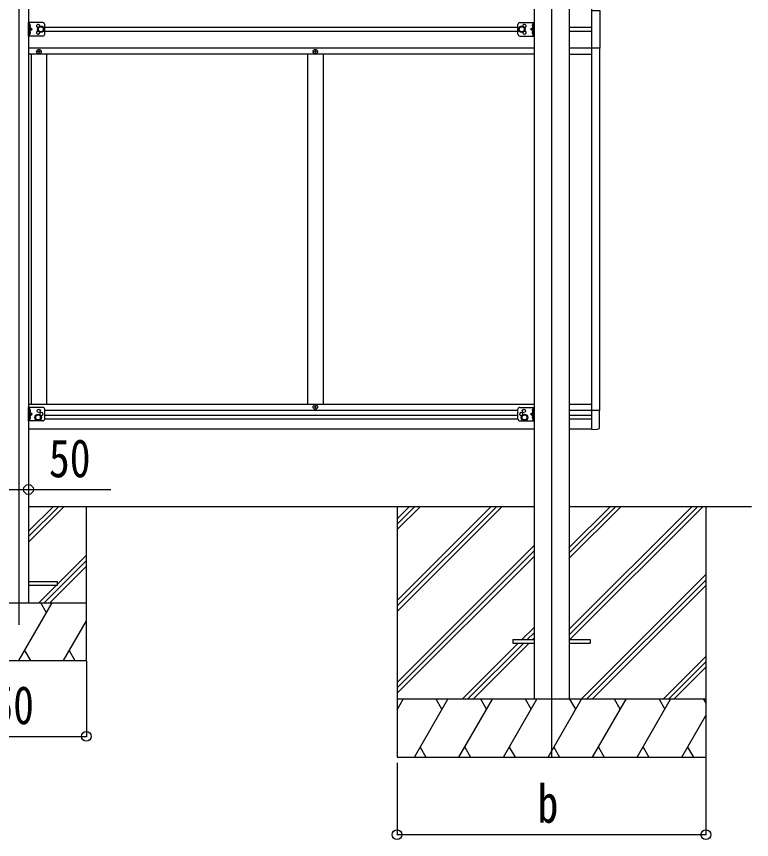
# Model space of a CAD drawing. Units: millimetres, scale not verified. Extents: x -12615 to 12615, y -8910 to 8910.
# Drawn here: x 825 to 2729, y -5789 to -3656 of the extents above; entities that cross this region are included whole.
import ezdxf
from ezdxf.enums import TextEntityAlignment as Align

# ---------------------------------------------------------------- set-up
doc = ezdxf.new("R2010")
doc.units = ezdxf.units.MM
doc.header["$LTSCALE"] = 40
for name, color, linetype in [('0-3_YKK_12', 2, 'Continuous'), ('0-4_YKK_13', 4, 'Continuous'), ('0-5_YKK_A1', 4, 'Continuous'), ('0-6_YKK_D', 6, 'Continuous')]:
    doc.layers.add(name, color=color, linetype=linetype)
doc.styles.add('ＭＳ ゴシック', font='')
doc.styles.get('ＭＳ ゴシック').set_extended_font_data('MS Gothic')

msp = doc.modelspace()

# ---------------------------------------------------------------- linework, layer by layer
at = {"layer": '0-3_YKK_12'}
for p, q in [((2211.44, -2400.92), (2211.44, -5575.32)), ((831.44, -2805.33), (831.44, -5232.19))]:
    msp.add_line(p, q, dxfattribs=at)
at = {"layer": '0-4_YKK_13'}
for p, q in [((856.44, -3706.3), (856.44, -3671.3)), ((893.44, -3671.3), (856.44, -3671.3)), ((858.94, -3706.3), (858.94, -3671.3)), ((859.44, -3683.8), (858.94, -3683.72)), ((858.94, -3688.8), (865.94, -3688.8)), ((859.44, -3675.8), (860.24, -3675.95)), ((859.44, -3683.8), (860.24, -3683.66)), ((898.44, -3701.3), (898.44, -3676.3)), ((2124.24, -3701.3), (2124.24, -3676.3)), ((2129.24, -3671.3), (2166.24, -3671.3)), ((2163.74, -3688.8), (2156.74, -3688.8)), ((2163.24, -3675.8), (2162.44, -3675.95)), ((2163.24, -3683.8), (2162.44, -3683.66)), ((2163.24, -3683.8), (2163.74, -3683.72)), ((2163.74, -3706.3), (2163.74, -3671.3)), ((2166.24, -3706.3), (2166.24, -3671.3)), ((893.44, -3706.3), (856.44, -3706.3)), ((859.44, -3701.8), (858.94, -3701.72)), ((859.44, -3693.8), (860.24, -3693.95)), ((859.44, -3701.8), (860.24, -3701.66)), ((2129.24, -3706.3), (2166.24, -3706.3)), ((2163.24, -3693.8), (2162.44, -3693.95)), ((2163.24, -3701.8), (2162.44, -3701.66)), ((2163.24, -3701.8), (2163.74, -3701.72)), ((881.94, -3747.3), (880.94, -3747.3)), ((884.94, -3746.3), (885.94, -3746.3)), ((1597.94, -3747.3), (1596.94, -3747.3)), ((1600.94, -3746.3), (1601.94, -3746.3)), ((856.44, -4703.8), (856.44, -4668.8)), ((893.44, -4668.8), (856.44, -4668.8)), ((858.94, -4703.8), (858.94, -4668.8)), ((1597.94, -4667.3), (1596.94, -4667.3)), ((1600.94, -4668.3), (1601.94, -4668.3)), ((2129.24, -4668.8), (2166.24, -4668.8)), ((2163.74, -4703.8), (2163.74, -4668.8)), ((2166.24, -4703.8), (2166.24, -4668.8)), ((859.44, -4681.3), (858.94, -4681.22)), ((858.94, -4686.3), (865.94, -4686.3)), ((859.44, -4673.3), (860.24, -4673.45)), ((859.44, -4681.3), (860.24, -4681.16)), ((859.44, -4691.3), (860.24, -4691.45)), ((898.44, -4698.8), (898.44, -4673.8)), ((2124.24, -4698.8), (2124.24, -4673.8)), ((2163.74, -4686.3), (2156.74, -4686.3)), ((2163.24, -4673.3), (2162.44, -4673.45)), ((2163.24, -4681.3), (2162.44, -4681.16)), ((2163.24, -4691.3), (2162.44, -4691.45)), ((2163.24, -4681.3), (2163.74, -4681.22)), ((2335.94, -4676.61), (2315.44, -4676.61)), ((2315.44, -4725.8), (2315.44, -4676.61)), ((2335.94, -4719.51), (2335.94, -4676.61)), ((893.44, -4703.8), (856.44, -4703.8)), ((859.44, -4699.3), (858.94, -4699.22)), ((859.44, -4699.3), (860.24, -4699.16)), ((2129.24, -4703.8), (2166.24, -4703.8)), ((2163.24, -4699.3), (2162.44, -4699.16)), ((2163.24, -4699.3), (2163.74, -4699.22)), ((2315.44, -4725.8), (2330.73, -4725)), ((856.44, -5129.32), (931.44, -5129.32)), ((2111.44, -5270.82), (2111.44, -5279.82)), ((2111.44, -5270.82), (2166.24, -5270.82)), ((2111.44, -5279.82), (2166.24, -5279.82)), ((2256.64, -5270.82), (2311.44, -5270.82)), ((2256.64, -5279.82), (2311.44, -5279.82)), ((2311.44, -5270.82), (2311.44, -5279.82))]:
    msp.add_line(p, q, dxfattribs=at)
for points in [[(2315.44, -3639.8), (2336.14, -3639.8), (2336.14, -3737.8), (2315.44, -3737.8)], [(858.56, -3679.8), (859.19, -3678.62), (861.42, -3677.5)], [(858.56, -3679.8), (859.19, -3680.99), (861.42, -3682.1)], [(859.44, -3683.8), (859.44, -3675.8), (858.94, -3675.89), (858.94, -3683.72)], [(858.94, -3693.8), (865.94, -3688.8), (858.94, -3683.8)], [(2163.74, -3693.8), (2156.74, -3688.8), (2163.74, -3683.8)], [(2164.12, -3679.8), (2163.49, -3678.62), (2161.26, -3677.5)], [(2164.12, -3679.8), (2163.49, -3680.99), (2161.26, -3682.1)], [(2163.24, -3683.8), (2163.24, -3675.8), (2163.74, -3675.89), (2163.74, -3683.72)], [(858.56, -3697.8), (859.19, -3696.62), (861.42, -3695.5)], [(858.56, -3697.8), (859.19, -3698.99), (861.42, -3700.1)], [(859.44, -3701.8), (859.44, -3693.8), (858.94, -3693.89), (858.94, -3701.72)], [(2164.12, -3697.8), (2163.49, -3696.62), (2161.26, -3695.5)], [(2164.12, -3697.8), (2163.49, -3698.99), (2161.26, -3700.1)], [(2163.24, -3701.8), (2163.24, -3693.8), (2163.74, -3693.89), (2163.74, -3701.72)], [(880.94, -3747.3), (880.94, -3746.3), (881.94, -3746.3)], [(882.94, -3745.3), (882.94, -3744.3), (883.94, -3744.3), (883.94, -3745.3)], [(883.94, -3748.3), (883.94, -3749.3), (882.94, -3749.3), (882.94, -3748.3)], [(885.94, -3746.3), (885.94, -3747.3), (884.94, -3747.3)], [(1596.94, -3747.3), (1596.94, -3746.3), (1597.94, -3746.3)], [(1598.94, -3745.3), (1598.94, -3744.3), (1599.94, -3744.3), (1599.94, -3745.3)], [(1599.94, -3748.3), (1599.94, -3749.3), (1598.94, -3749.3), (1598.94, -3748.3)], [(1601.94, -3746.3), (1601.94, -3747.3), (1600.94, -3747.3)], [(1596.94, -4667.3), (1596.94, -4668.3), (1597.94, -4668.3)], [(1599.94, -4666.3), (1599.94, -4665.3), (1598.94, -4665.3), (1598.94, -4666.3)], [(1598.94, -4669.3), (1598.94, -4670.3), (1599.94, -4670.3), (1599.94, -4669.3)], [(1601.94, -4668.3), (1601.94, -4667.3), (1600.94, -4667.3)], [(858.56, -4677.3), (859.19, -4676.12), (861.42, -4675)], [(858.56, -4677.3), (859.19, -4678.49), (861.42, -4679.6)], [(858.56, -4695.3), (859.19, -4694.12), (861.42, -4693)], [(859.44, -4681.3), (859.44, -4673.3), (858.94, -4673.39), (858.94, -4681.22)], [(858.94, -4691.3), (865.94, -4686.3), (858.94, -4681.3)], [(859.44, -4699.3), (859.44, -4691.3), (858.94, -4691.39), (858.94, -4699.22)], [(2163.74, -4691.3), (2156.74, -4686.3), (2163.74, -4681.3)], [(2164.12, -4677.3), (2163.49, -4676.12), (2161.26, -4675)], [(2164.12, -4677.3), (2163.49, -4678.49), (2161.26, -4679.6)], [(2164.12, -4695.3), (2163.49, -4694.12), (2161.26, -4693)], [(2163.24, -4681.3), (2163.24, -4673.3), (2163.74, -4673.39), (2163.74, -4681.22)], [(2163.24, -4699.3), (2163.24, -4691.3), (2163.74, -4691.39), (2163.74, -4699.22)], [(858.56, -4695.3), (859.19, -4696.49), (861.42, -4697.6)], [(2164.12, -4695.3), (2163.49, -4696.49), (2161.26, -4697.6)], [(931.44, -5129.32), (931.44, -5121.32), (856.44, -5121.32)]]:
    msp.add_lwpolyline(points, dxfattribs=at)
for points in [[(888.44, -3681.3), (881.94, -3685.05), (881.94, -3692.56), (888.44, -3696.31), (894.94, -3692.56), (894.94, -3685.05)], [(2134.24, -3681.3), (2140.74, -3685.05), (2140.74, -3692.56), (2134.24, -3696.31), (2127.74, -3692.56), (2127.74, -3685.05)], [(881.44, -4687.3), (874.94, -4691.05), (874.94, -4698.56), (881.44, -4702.31), (887.94, -4698.56), (887.94, -4691.05)], [(2141.24, -4687.3), (2147.74, -4691.05), (2147.74, -4698.56), (2141.24, -4702.31), (2134.74, -4698.56), (2134.74, -4691.05)]]:
    msp.add_lwpolyline(points, close=True, dxfattribs=at)
for centre, radius in [((888.44, -3688.8), 8.5), ((888.44, -3688.8), 7.5), ((888.44, -3688.8), 6.5), ((2134.24, -3688.8), 8.5), ((2134.24, -3688.8), 7.5), ((2134.24, -3688.8), 6.5), ((883.44, -3746.8), 5.9), ((1599.44, -3746.8), 5.9), ((1599.44, -4667.8), 5.9), ((881.44, -4694.8), 8.5), ((881.44, -4694.8), 7.5), ((881.44, -4694.8), 6.5), ((882.94, -4677.8), 4.25), ((2141.24, -4694.8), 8.5), ((2141.24, -4694.8), 7.5), ((2141.24, -4694.8), 6.5), ((2139.74, -4677.8), 4.25)]:
    msp.add_circle(centre, radius, dxfattribs=at)
for centre, radius, start, end in [((860.09, -3676.83), 0.9, 32.05588, 80), ((860.09, -3682.78), 0.9, 280, 327.94412), ((855.34, -3679.8), 6.5, 327.94412, 32.05588), ((881.44, -3680.3), 4.25, 353.70569, 265.23923), ((893.44, -3676.3), 5, 0, 90), ((2129.24, -3676.3), 5, 90, 180), ((2141.24, -3680.3), 4.25, 274.76077, 186.29431), ((2167.34, -3679.8), 6.5, 147.94412, 212.05588), ((2162.59, -3676.83), 0.9, 100, 147.94412), ((2162.59, -3682.78), 0.9, 212.05588, 260), ((860.09, -3694.83), 0.9, 32.05588, 80), ((860.09, -3700.78), 0.9, 280, 327.94412), ((855.34, -3697.8), 6.5, 327.94412, 32.05588), ((881.44, -3697.3), 4.25, 94.76077, 6.29431), ((893.44, -3701.3), 5, 270, 0), ((2129.24, -3701.3), 5, 180, 270), ((2141.24, -3697.3), 4.25, 173.70569, 85.23923), ((2167.34, -3697.8), 6.5, 147.94412, 212.05588), ((2162.59, -3694.83), 0.9, 100, 147.94412), ((2162.59, -3700.78), 0.9, 212.05588, 260), ((881.94, -3745.3), 1, 270, 0), ((881.94, -3748.3), 1, 0, 90), ((884.94, -3745.3), 1, 180, 270), ((884.94, -3748.3), 1, 90, 180), ((1597.94, -3745.3), 1, 270, 0), ((1597.94, -3748.3), 1, 0, 90), ((1600.94, -3745.3), 1, 180, 270), ((1600.94, -3748.3), 1, 90, 180), ((893.44, -4673.8), 5, 0, 90), ((1597.94, -4666.3), 1, 270, 0), ((1597.94, -4669.3), 1, 0, 90), ((1600.94, -4666.3), 1, 180, 270), ((1600.94, -4669.3), 1, 90, 180), ((2129.24, -4673.8), 5, 90, 180), ((860.09, -4674.33), 0.9, 32.05588, 80), ((860.09, -4680.28), 0.9, 280, 327.94412), ((860.09, -4692.33), 0.9, 32.05588, 80), ((855.34, -4677.3), 6.5, 327.94412, 32.05588), ((855.34, -4695.3), 6.5, 327.94412, 32.05588), ((889.94, -4686.3), 4.25, 252.87654, 197.11996), ((2132.74, -4686.3), 4.25, 342.88004, 287.12346), ((2167.34, -4677.3), 6.5, 147.94412, 212.05588), ((2167.34, -4695.3), 6.5, 147.94412, 212.05588), ((2162.59, -4674.33), 0.9, 100, 147.94412), ((2162.59, -4680.28), 0.9, 212.05588, 260), ((2162.59, -4692.33), 0.9, 100, 147.94412), ((860.09, -4698.28), 0.9, 280, 327.94412), ((893.44, -4698.8), 5, 270, 0), ((2129.24, -4698.8), 5, 180, 270), ((2162.59, -4698.28), 0.9, 212.05588, 260), ((2330.44, -4719.51), 5.5, 273, 0)]:
    msp.add_arc(centre, radius, start, end, dxfattribs=at)
at = {"layer": '0-5_YKK_A1'}
for p, q in [((856.44, -2812.32), (856.44, -5175.32)), ((2166.24, -2796.32), (2166.24, -5425.32)), ((2256.64, -2796.32), (2256.64, -5425.32)), ((2315.44, -4725.8), (2315.44, -2851.8)), ((2124.24, -3684.3), (898.44, -3684.3)), ((2315.44, -3684.3), (2256.64, -3684.3)), ((898.44, -3693.3), (2124.24, -3693.3)), ((2256.64, -3693.3), (2315.44, -3693.3)), ((2166.24, -3737.8), (856.44, -3737.8)), ((2166.24, -3753.3), (856.44, -3753.3)), ((863.44, -3753.3), (863.44, -4661.3)), ((903.44, -3753.3), (903.44, -4661.3)), ((1579.44, -3753.3), (1579.44, -4661.3)), ((1619.44, -3753.3), (1619.44, -4661.3)), ((2315.44, -3737.8), (2256.64, -3737.8)), ((2256.64, -3753.3), (2315.44, -3753.3)), ((2335.44, -3737.8), (2335.44, -4676.6)), ((2166.24, -4661.3), (856.44, -4661.3)), ((2315.44, -4661.3), (2256.64, -4661.3)), ((2124.24, -4676.8), (898.44, -4676.8)), ((2124.24, -4690.3), (898.44, -4690.3)), ((2315.44, -4676.8), (2256.64, -4676.8)), ((2315.44, -4690.3), (2256.64, -4690.3)), ((2124.27, -4699.3), (898.42, -4699.3)), ((2315.44, -4699.3), (2256.64, -4699.3)), ((2166.24, -4725.3), (856.44, -4725.3)), ((2315.44, -4725.3), (2256.64, -4725.3)), ((856.44, -4925.32), (2166.24, -4925.32)), ((856.44, -5018.09), (949.21, -4925.32)), ((856.44, -5003.94), (935.06, -4925.32)), ((856.44, -4989.8), (920.92, -4925.32)), ((1006.44, -5325.32), (1006.44, -4925.32)), ((1811.24, -4925.32), (1811.24, -5575.32)), ((1811.24, -5169.5), (2055.42, -4925.32)), ((1811.24, -5183.64), (2069.56, -4925.32)), ((1811.24, -5197.78), (2083.7, -4925.32)), ((1811.24, -4985.65), (1871.57, -4925.32)), ((1811.24, -4971.51), (1857.43, -4925.32)), ((1811.24, -4957.37), (1843.29, -4925.32)), ((2256.44, -5244.8), (2575.92, -4925.32)), ((2256.44, -5258.94), (2590.06, -4925.32)), ((2256.44, -5060.95), (2392.07, -4925.32)), ((2256.44, -5046.81), (2377.93, -4925.32)), ((2256.44, -5032.67), (2363.79, -4925.32)), ((2256.64, -4925.32), (2729.48, -4925.32)), ((2258.7, -5270.82), (2604.2, -4925.32)), ((2611.24, -4925.32), (2611.24, -5575.32)), ((1811.24, -5381.63), (2166.04, -5026.83)), ((931.44, -5126.93), (1006.44, -5051.93)), ((1811.24, -5395.77), (2166.04, -5040.97)), ((1811.24, -5409.92), (2166.04, -5055.12)), ((897.19, -5175.32), (1006.44, -5066.08)), ((911.34, -5175.32), (1006.44, -5080.22)), ((2288.05, -5425.32), (2611.24, -5102.13)), ((2302.19, -5425.32), (2611.24, -5116.27)), ((883.05, -5175.32), (929.05, -5129.32)), ((2316.33, -5425.32), (2611.24, -5130.42)), ((656.44, -5175.32), (1006.44, -5175.32)), ((831.44, -5325.32), (918.05, -5175.32)), ((903.05, -5201.3), (888.04, -5175.32)), ((946.91, -5325.32), (1006.44, -5222.22)), ((2134.18, -5270.82), (2166.04, -5238.96)), ((2148.32, -5270.82), (2166.04, -5253.11)), ((2162.47, -5270.82), (2166.04, -5267.25)), ((1979.68, -5425.32), (2125.18, -5279.82)), ((1993.82, -5425.32), (2139.32, -5279.82)), ((2007.97, -5425.32), (2153.47, -5279.82)), ((846.44, -5299.34), (861.44, -5325.32)), ((961.91, -5299.34), (976.91, -5325.32)), ((656.44, -5325.32), (1006.44, -5325.32)), ((2500.18, -5425.32), (2611.24, -5314.26)), ((2514.32, -5425.32), (2611.24, -5328.41)), ((2528.47, -5425.32), (2611.24, -5342.55)), ((2611.24, -5425.32), (1811.24, -5425.32)), ((1811.24, -5452.82), (1827.12, -5425.32)), ((1855.99, -5575.32), (1942.59, -5425.32)), ((1927.59, -5451.3), (1912.59, -5425.32)), ((1971.46, -5575.32), (2058.06, -5425.32)), ((2043.06, -5451.3), (2028.06, -5425.32)), ((2086.93, -5575.32), (2173.53, -5425.32)), ((2158.53, -5451.3), (2143.53, -5425.32)), ((2202.4, -5575.32), (2289, -5425.32)), ((2274, -5451.3), (2259, -5425.32)), ((2317.87, -5575.32), (2404.47, -5425.32)), ((2389.47, -5451.3), (2374.47, -5425.32)), ((2433.34, -5575.32), (2519.94, -5425.32)), ((2489.94, -5425.32), (2504.94, -5451.3)), ((2605.41, -5425.32), (2611.24, -5435.42)), ((2548.81, -5575.32), (2611.24, -5467.18)), ((1870.99, -5549.34), (1885.98, -5575.32)), ((1986.46, -5549.34), (2001.45, -5575.32)), ((2101.93, -5549.34), (2116.93, -5575.32)), ((2217.4, -5549.34), (2232.4, -5575.32)), ((2332.87, -5549.34), (2347.87, -5575.32)), ((2448.34, -5549.34), (2463.34, -5575.32)), ((2563.81, -5549.34), (2578.8, -5575.32)), ((1811.24, -5575.32), (2611.24, -5575.32))]:
    msp.add_line(p, q, dxfattribs=at)
at = {"layer": '0-6_YKK_D'}
for p, q in [((856.44, -4830.36), (856.44, -4882.67)), ((1006.44, -5326.32), (1006.44, -5522.59)), ((656.44, -5521.59), (1006.44, -5521.59)), ((2611.24, -5576.32), (2611.24, -5777.25)), ((1811.24, -5590.54), (1811.24, -5777.25)), ((1811.24, -5776.25), (2611.24, -5776.25))]:
    msp.add_line(p, q, dxfattribs=at)
msp.add_lwpolyline([(806.44, -4881.67), (856.44, -4881.67), (1069.84, -4881.67)], dxfattribs=at)
for centre in [(856.44, -4881.67), (1006.44, -5521.59), (1811.24, -5776.25), (2611.24, -5776.25)]:
    msp.add_circle(centre, 12.75, dxfattribs=at)

# ---------------------------------------------------------------- texts
at = {"layer": '0-6_YKK_D', "style": 'ＭＳ ゴシック', "width": 0.8}
for s, p in [('50', (909.44, -4879.67)), ('350', (709.04, -5519.59)), ('b', (2175.24, -5774.95))]:
    msp.add_text(s, height=98.97, dxfattribs=at).set_placement(p, align=Align.BOTTOM_LEFT)

doc.saveas('drawing.dxf')
